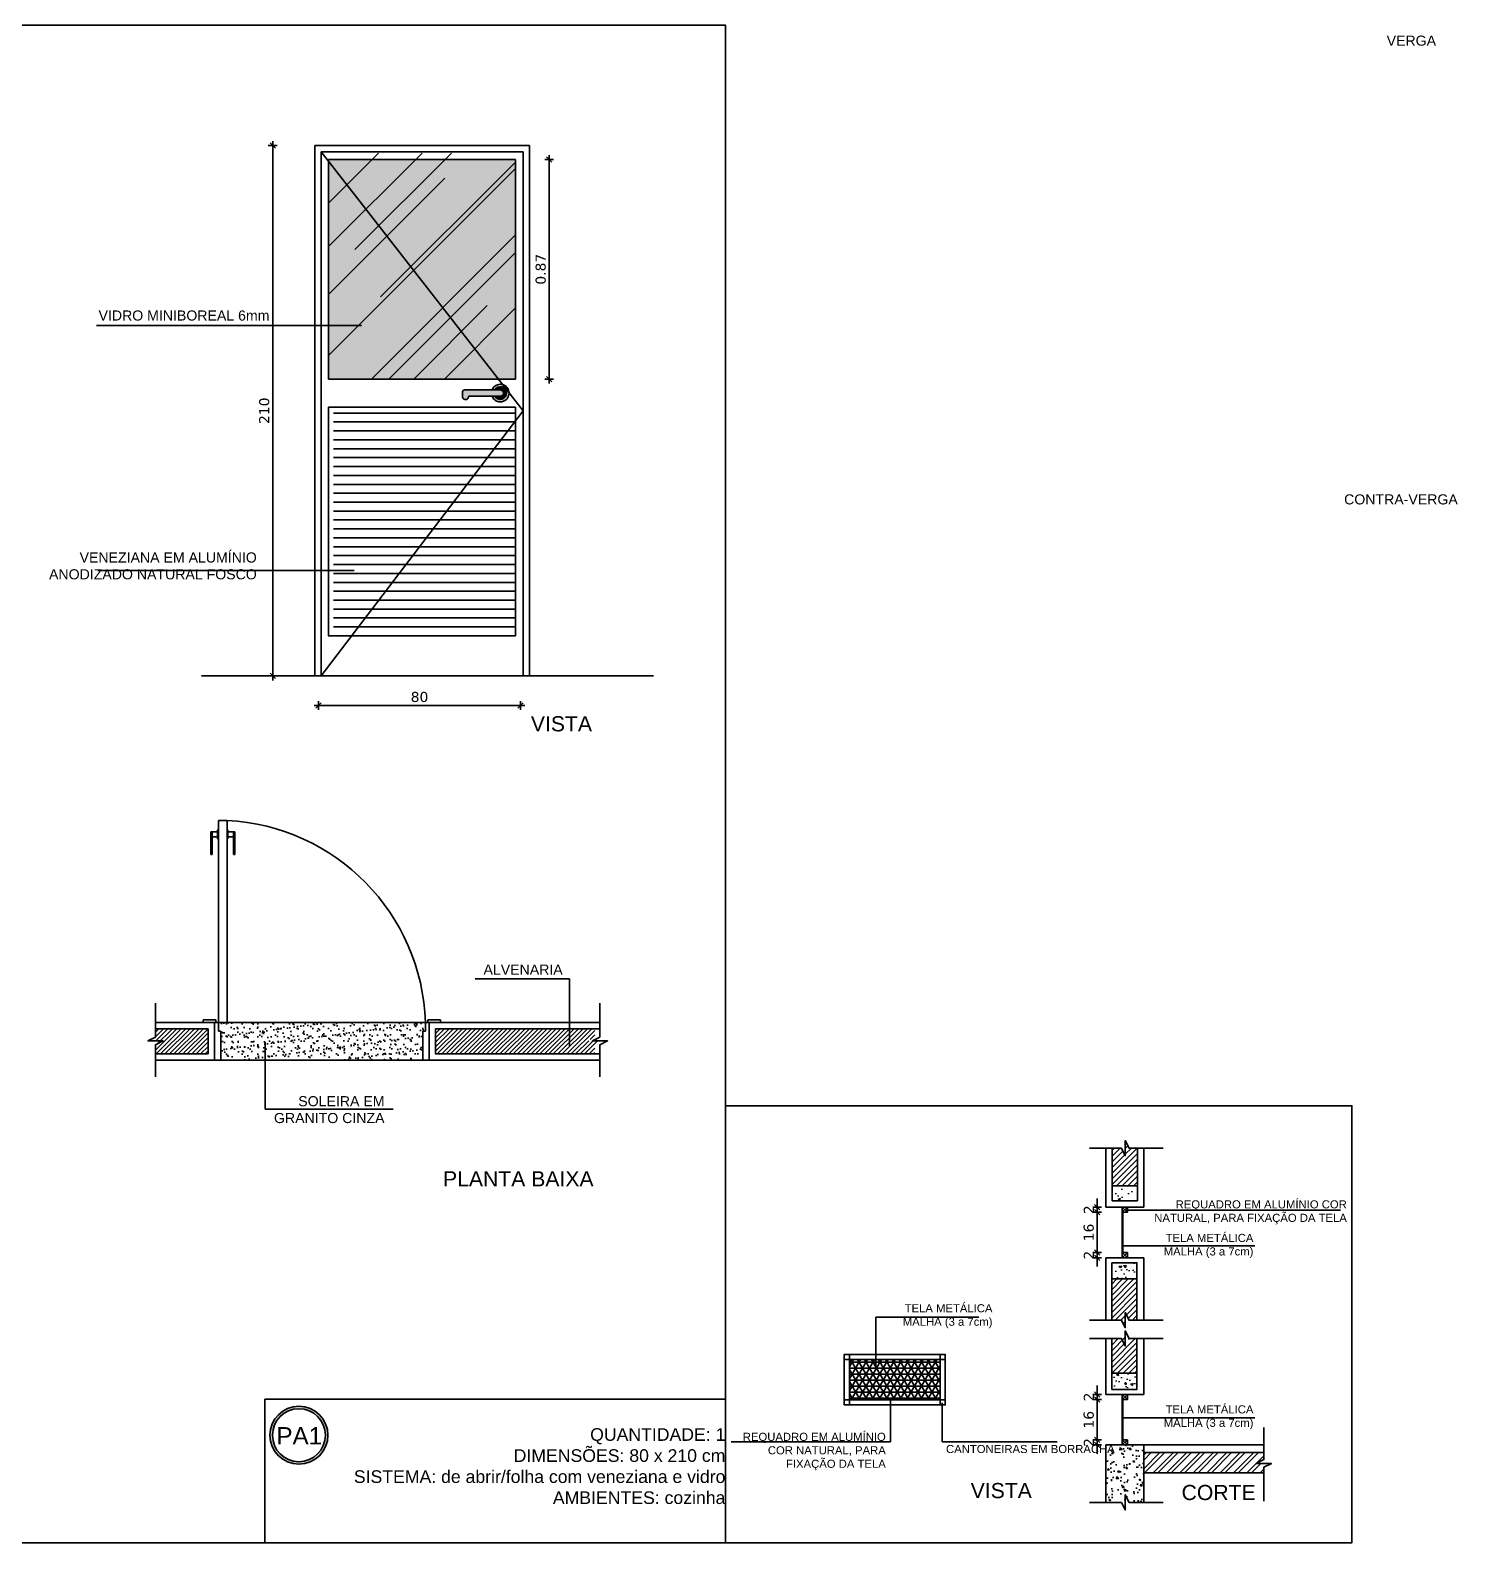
# Model space of a CAD drawing. Header units: inches. Extents: x 48 to 253, y 44 to 126.
# Drawn here: x 68.66 to 74.31, y 70.95 to 76.94 of the extents above; entities that cross this region are included whole.
import ezdxf

# ---------------------------------------------------------------- set-up
doc = ezdxf.new("R2010")
doc.units = ezdxf.units.IN
doc.header["$LTSCALE"] = 100
doc.header["$MEASUREMENT"] = 0
doc.linetypes.add('HIDDEN2', pattern=[0.1875, 0.125, -0.0625])
for name, color, linetype in [('01', 1, 'Continuous'), ('02', 1, 'Continuous'), ('A-01', 3, 'Continuous'), ('A-ALV', 6, 'Continuous'), ('A-ESQUADRIAS', 2, 'Continuous'), ('A-PERFIL', 3, 'Continuous'), ('AR-ALV', 5, 'Continuous'), ('AR-PIS-PAT-HATCH', 2, 'Continuous'), ('AR-TXT', 1, 'Continuous'), ('ARQ-ALV-CORTE', 5, 'Continuous'), ('ARQ-ESQ-VISTA1', 2, 'Continuous'), ('ARQ-ESQ-VISTA2', 1, 'Continuous'), ('ARQ-HTC', 9, 'Continuous'), ('ARQ-REV-CORTE', 3, 'Continuous'), ('ARQ-SMB-1_025', 1, 'Continuous'), ('ARQ-TXT-1_025', 2, 'Continuous'), ('ARQ_ESQUADRIA', 2, 'Continuous'), ('ARQ_VISTA1', 7, 'Continuous'), ('EST-CONC-CORTE', 6, 'Continuous'), ('TEXTO', 3, 'Continuous')]:
    doc.layers.add(name, color=color, linetype=linetype)
doc.layers.add('ARQ-PIS-CORTE', color=4, linetype='Continuous', plot=False)
doc.layers.add('HAT', color=8, linetype='Continuous', lineweight=15)
doc.layers.add('REV-FNDE', color=1, linetype='Continuous', lineweight=30)
doc.styles.add('A16-E50', font='arial.ttf', dxfattribs={"height": 0.08})
doc.styles.add('ESC-50-A20', font='arial.ttf', dxfattribs={"height": 0.1})
doc.styles.add('FNDE Texto Cota 0025', font='verdana.ttf', dxfattribs={"height": 0.04})
doc.dimstyles.new('FNDE 1-0025', dxfattribs={"dimscale": 5, "dimtxt": 0.04, "dimasz": 0.0035, "dimexe": 0.15, "dimexo": 0.15, "dimgap": 0.0025, "dimtad": 1, "dimzin": 1, "dimdsep": 46, "dimtxsty": 'FNDE Texto Cota 0025', "dimblk": 'tic', "dimcen": 0.015, "dimdle": 0.15, "dimse1": 1, "dimse2": 1, "dimclrd": 251, "dimclre": 251, "dimclrt": 256, "dimaunit": 1, "dimadec": 3, "dimazin": 0, "dimtfac": 1, "dimtix": 1, "dimtmove": 2, "dimatfit": 3, "dimfxl": 0.15, "dimtvp": 1, "dimtolj": 1, "dimtzin": 0, "dimarcsym": 0})

# ---------------------------------------------------------------- blocks, each defined once
blk = doc.blocks.new('tic')
at = {"color": 251}
for p, q in [((-1, 0), (1, 0)), ((0, -1), (0, 1))]:
    blk.add_line(p, q, dxfattribs=at)
blk.add_line((-0.6, -0.6), (0.6, 0.6))
blk = doc.blocks.new('*D197')
at = {"layer": 'ARQ-SMB-1_025', "color": 251, "lineweight": -2, "ltscale": 10, "transparency": 16777216}
for p, q in [((72.8844, 72.296), (72.8844, 72.3135)), ((72.8844, 72.2785), (72.8844, 72.2585)), ((72.8844, 72.241), (72.8844, 72.2235))]:
    blk.add_line(p, q, dxfattribs=at)
at = {"layer": 'DEFPOINTS', "color": 0, "ltscale": 10, "transparency": 16777216}
for p in [(72.8844, 72.2585), (72.9641, 72.2585), (72.9753, 72.2785)]:
    blk.add_point(p, dxfattribs=at)
at = {"layer": 'ARQ-SMB-1_025', "color": 251, "lineweight": -2, "ltscale": 10, "transparency": 16777216, "xscale": 0.0175, "yscale": 0.0175, "zscale": 0.0175}
for p, rotation in [((72.8844, 72.2785), 270), ((72.8844, 72.2585), 90)]:
    blk.add_blockref('tic', p, dxfattribs=dict(at, rotation=rotation))
at = {"layer": 'ARQ-SMB-1_025', "ltscale": 10, "transparency": 16777216, "insert": (72.8515, 72.2685), "char_height": 0.04, "attachment_point": 5, "rotation": 90, "style": 'FNDE Texto Cota 0025'}
blk.add_mtext('\\A1;2', dxfattribs=at)
blk = doc.blocks.new('*D198')
at = {"layer": 'ARQ-SMB-1_025', "color": 251, "lineweight": -2, "ltscale": 10, "transparency": 16777216}
for p, q in [((72.8844, 72.116), (72.8844, 72.1335)), ((72.8844, 72.0985), (72.8844, 72.0785)), ((72.8844, 72.061), (72.8844, 72.0435))]:
    blk.add_line(p, q, dxfattribs=at)
at = {"layer": 'DEFPOINTS', "color": 0, "ltscale": 10, "transparency": 16777216}
for p in [(72.8844, 72.0785), (72.9641, 72.0985), (72.9641, 72.0785)]:
    blk.add_point(p, dxfattribs=at)
at = {"layer": 'ARQ-SMB-1_025', "color": 251, "lineweight": -2, "ltscale": 10, "transparency": 16777216, "xscale": 0.0175, "yscale": 0.0175, "zscale": 0.0175}
for p, rotation in [((72.8844, 72.0985), 270), ((72.8844, 72.0785), 90)]:
    blk.add_blockref('tic', p, dxfattribs=dict(at, rotation=rotation))
at = {"layer": 'ARQ-SMB-1_025', "ltscale": 10, "transparency": 16777216, "insert": (72.8514, 72.0885), "char_height": 0.04, "attachment_point": 5, "rotation": 90, "style": 'FNDE Texto Cota 0025'}
blk.add_mtext('\\A1;2', dxfattribs=at)
blk = doc.blocks.new('*D199')
at = {"layer": 'ARQ-SMB-1_025', "color": 251, "lineweight": -2, "ltscale": 10, "transparency": 16777216}
blk.add_line((72.8844, 72.241), (72.8844, 72.116), dxfattribs=at)
at = {"layer": 'DEFPOINTS', "color": 0, "ltscale": 10, "transparency": 16777216}
for p in [(72.9641, 72.2585), (72.8844, 72.0985), (72.9641, 72.0985)]:
    blk.add_point(p, dxfattribs=at)
at = {"layer": 'ARQ-SMB-1_025', "color": 251, "lineweight": -2, "ltscale": 10, "transparency": 16777216, "xscale": 0.0175, "yscale": 0.0175, "zscale": 0.0175}
for p, rotation in [((72.8844, 72.2585), 90), ((72.8844, 72.0985), 270)]:
    blk.add_blockref('tic', p, dxfattribs=dict(at, rotation=rotation))
at = {"layer": 'ARQ-SMB-1_025', "ltscale": 10, "transparency": 16777216, "insert": (72.8511, 72.1785), "char_height": 0.04, "attachment_point": 5, "rotation": 90, "style": 'FNDE Texto Cota 0025'}
blk.add_mtext('\\A1;16', dxfattribs=at)
blk = doc.blocks.new('*D200')
at = {"layer": 'ARQ-SMB-1_025', "color": 251, "lineweight": -2, "ltscale": 10, "transparency": 16777216}
for p, q in [((72.8844, 71.3745), (72.8844, 71.392)), ((72.8844, 71.337), (72.8844, 71.357)), ((72.8844, 71.3195), (72.8844, 71.302))]:
    blk.add_line(p, q, dxfattribs=at)
at = {"layer": 'DEFPOINTS', "color": 0, "ltscale": 10, "transparency": 16777216}
for p in [(72.8844, 71.357), (72.9641, 71.357), (72.9753, 71.337)]:
    blk.add_point(p, dxfattribs=at)
at = {"layer": 'ARQ-SMB-1_025', "color": 251, "lineweight": -2, "ltscale": 10, "transparency": 16777216, "xscale": 0.0175, "yscale": 0.0175, "zscale": 0.0175}
for p, rotation in [((72.8844, 71.357), 270), ((72.8844, 71.337), 90)]:
    blk.add_blockref('tic', p, dxfattribs=dict(at, rotation=rotation))
at = {"layer": 'ARQ-SMB-1_025', "ltscale": 10, "transparency": 16777216, "insert": (72.8515, 71.347), "char_height": 0.04, "attachment_point": 5, "rotation": 90, "style": 'FNDE Texto Cota 0025'}
blk.add_mtext('\\A1;2', dxfattribs=at)
blk = doc.blocks.new('*D201')
at = {"layer": 'ARQ-SMB-1_025', "color": 251, "lineweight": -2, "ltscale": 10, "transparency": 16777216}
for p, q in [((72.8844, 71.5545), (72.8844, 71.572)), ((72.8844, 71.517), (72.8844, 71.537)), ((72.8844, 71.4995), (72.8844, 71.482))]:
    blk.add_line(p, q, dxfattribs=at)
at = {"layer": 'DEFPOINTS', "color": 0, "ltscale": 10, "transparency": 16777216}
for p in [(72.8844, 71.537), (72.9641, 71.537), (72.9641, 71.517)]:
    blk.add_point(p, dxfattribs=at)
at = {"layer": 'ARQ-SMB-1_025', "color": 251, "lineweight": -2, "ltscale": 10, "transparency": 16777216, "xscale": 0.0175, "yscale": 0.0175, "zscale": 0.0175}
for p, rotation in [((72.8844, 71.537), 270), ((72.8844, 71.517), 90)]:
    blk.add_blockref('tic', p, dxfattribs=dict(at, rotation=rotation))
at = {"layer": 'ARQ-SMB-1_025', "ltscale": 10, "transparency": 16777216, "insert": (72.8514, 71.527), "char_height": 0.04, "attachment_point": 5, "rotation": 90, "style": 'FNDE Texto Cota 0025'}
blk.add_mtext('\\A1;2', dxfattribs=at)
blk = doc.blocks.new('*D202')
at = {"layer": 'ARQ-SMB-1_025', "color": 251, "lineweight": -2, "ltscale": 10, "transparency": 16777216}
blk.add_line((72.8844, 71.3745), (72.8844, 71.4995), dxfattribs=at)
at = {"layer": 'DEFPOINTS', "color": 0, "ltscale": 10, "transparency": 16777216}
for p in [(72.8844, 71.517), (72.9641, 71.517), (72.9641, 71.357)]:
    blk.add_point(p, dxfattribs=at)
at = {"layer": 'ARQ-SMB-1_025', "color": 251, "lineweight": -2, "ltscale": 10, "transparency": 16777216, "xscale": 0.0175, "yscale": 0.0175, "zscale": 0.0175}
for p, rotation in [((72.8844, 71.517), 90), ((72.8844, 71.357), 270)]:
    blk.add_blockref('tic', p, dxfattribs=dict(at, rotation=rotation))
at = {"layer": 'ARQ-SMB-1_025', "ltscale": 10, "transparency": 16777216, "insert": (72.8511, 71.437), "char_height": 0.04, "attachment_point": 5, "rotation": 90, "style": 'FNDE Texto Cota 0025'}
blk.add_mtext('\\A1;16', dxfattribs=at)
blk = doc.blocks.new('*D203')
at = {"layer": 'ARQ-SMB-1_025', "color": 251, "lineweight": -2, "ltscale": 10, "transparency": 16777216}
blk.add_line((69.6197, 76.4643), (69.6197, 74.3993), dxfattribs=at)
at = {"layer": 'DEFPOINTS', "color": 0, "ltscale": 10, "transparency": 16777216}
for p in [(69.8009, 76.4818), (69.6197, 74.3818), (69.7984, 74.3818)]:
    blk.add_point(p, dxfattribs=at)
at = {"layer": 'ARQ-SMB-1_025', "color": 251, "lineweight": -2, "ltscale": 10, "transparency": 16777216, "xscale": 0.0175, "yscale": 0.0175, "zscale": 0.0175}
for p, rotation in [((69.6197, 76.4818), 90), ((69.6197, 74.3818), 270)]:
    blk.add_blockref('tic', p, dxfattribs=dict(at, rotation=rotation))
at = {"layer": 'ARQ-SMB-1_025', "ltscale": 10, "transparency": 16777216, "insert": (69.5863, 75.4318), "char_height": 0.04, "attachment_point": 5, "rotation": 90, "style": 'FNDE Texto Cota 0025'}
blk.add_mtext('\\A1;210', dxfattribs=at)
blk = doc.blocks.new('*D204')
at = {"layer": 'ARQ-SMB-1_025', "color": 251, "lineweight": -2, "ltscale": 10, "transparency": 16777216}
blk.add_line((70.5834, 74.2649), (69.8184, 74.2649), dxfattribs=at)
at = {"layer": 'DEFPOINTS', "color": 0, "ltscale": 10, "transparency": 16777216}
for p in [(69.8009, 74.3718), (70.6009, 74.3718), (69.8009, 74.2649)]:
    blk.add_point(p, dxfattribs=at)
at = {"layer": 'ARQ-SMB-1_025', "color": 251, "lineweight": -2, "ltscale": 10, "transparency": 16777216, "xscale": 0.0175, "yscale": 0.0175, "zscale": 0.0175, "rotation": 180}
blk.add_blockref('tic', (69.8009, 74.2649), dxfattribs=at)
at = {"layer": 'ARQ-SMB-1_025', "color": 251, "lineweight": -2, "ltscale": 10, "transparency": 16777216, "xscale": 0.0175, "yscale": 0.0175, "zscale": 0.0175}
blk.add_blockref('tic', (70.6009, 74.2649), dxfattribs=at)
at = {"layer": 'ARQ-SMB-1_025', "ltscale": 10, "transparency": 16777216, "insert": (70.2009, 74.2983), "char_height": 0.04, "attachment_point": 5, "style": 'FNDE Texto Cota 0025'}
blk.add_mtext('\\A1;80', dxfattribs=at)
blk = doc.blocks.new('*D205')
at = {"layer": 'DEFPOINTS', "color": 0, "ltscale": 10, "transparency": 16777216}
for p in [(70.6009, 76.4268), (69.8287, 75.5574), (70.7144, 75.5574)]:
    blk.add_point(p, dxfattribs=at)
at = {"layer": 'REV-FNDE', "color": 251, "lineweight": -2, "ltscale": 10, "transparency": 16777216}
blk.add_line((70.7144, 76.4093), (70.7144, 75.5749), dxfattribs=at)
at = {"layer": 'REV-FNDE', "color": 251, "lineweight": -2, "ltscale": 10, "transparency": 16777216, "xscale": 0.0175, "yscale": 0.0175, "zscale": 0.0175}
for p, rotation in [((70.7144, 76.4268), 90), ((70.7144, 75.5574), 270)]:
    blk.add_blockref('tic', p, dxfattribs=dict(at, rotation=rotation))
at = {"layer": 'REV-FNDE', "ltscale": 10, "transparency": 16777216, "insert": (70.681, 75.9921), "char_height": 0.04, "attachment_point": 5, "rotation": 90, "style": 'FNDE Texto Cota 0025'}
blk.add_mtext('\\A1;0.87', dxfattribs=at)

msp = doc.modelspace()

# ---------------------------------------------------------------- hatches: boundary and pattern name
at = {"layer": '01'}
h = msp.add_hatch(color=250, dxfattribs=at)
h.set_gradient(color1=(51, 51, 51), rotation=90, one_color=1, tint=1, name='CYLINDER')
h.paths.add_polyline_path([(70.3709, 75.5043, -0.414214), (70.3809, 75.5143), (70.5209, 75.5143, -1), (70.5209, 75.4893), (70.3959, 75.4893, -1), (70.3709, 75.4893)])
h = msp.add_hatch(color=250, dxfattribs=at)
h.set_gradient(color1=(51, 51, 51), rotation=90, one_color=1, tint=1, name='SPHERICAL')
h.paths.add_polyline_path([(70.4993, 75.5143), (70.4883, 75.5143, -5.415339), (70.4883, 75.4893), (70.4993, 75.4893, 3.732051)])
h = msp.add_hatch(color=250, dxfattribs=at)
h.set_gradient(color1=(51, 51, 51), rotation=90, one_color=1, tint=1, name='SPHERICAL')
h.paths.add_polyline_path([(70.5209, 75.5143), (70.4993, 75.5143, -3.732051), (70.4993, 75.4893), (70.5209, 75.4893, 1)], flags=17)
at = {"layer": 'AR-PIS-PAT-HATCH', "ltscale": 10}
h = msp.add_hatch(dxfattribs=at)
h.set_pattern_fill('AR-SAND', color=251, scale=0.02, style=0)
h.set_pattern_definition([(37.5, (-4386.371652, 123.99388), (-0.00125986716, 0.03853647538), [0, -0.0304, 0, -0.034, 0, -0.0325]), (7.5, (-4386.37165, 123.99388), (0.0353955341, 0.0564429213), [0, -0.0164, 0, -0.0274, 0, -0.0105]), (327.5, (-4386.396252, 123.99388), (0.06228283724, 0.00011318107), [0, -0.01, 0, -0.036, 0, -0.047]), (317.5, (-4386.39625, 123.99388), (0.0601225321, 0.0175535113), [0, -0.005, 0, -0.0236, 0, -0.027])])
h.paths.add_polyline_path([(69.4394, 73.01), (69.4044, 73.01), (69.4044, 72.975), (69.4144, 72.975), (69.4144, 72.86), (70.2144, 72.86), (70.2144, 72.975), (70.2244, 72.975), (70.2244, 73.01)])
at = {"layer": 'AR-TXT'}
h = msp.add_hatch(color=252, dxfattribs=at)
edge = h.paths.add_edge_path()
edge.add_arc((69.7235, 71.3757), 0.1148, 0, 360)
edge = h.paths.add_edge_path(flags=17)
edge.add_arc((69.7235, 71.3757), 0.1048, 0, 360)
at = {"layer": 'ARQ-ESQ-VISTA2', "linetype": 'Continuous'}
h = msp.add_hatch(dxfattribs=at)
h.set_pattern_fill('AR-RROOF', color=251, scale=0.012, angle=45, style=0)
h.set_pattern_definition([(45, (-79.9686, -63.8137), (0.25863138, 0.68968367), [4.572, -0.6096, 1.524, -0.3048]), (45, (-79.7897, -63.4193), (-0.5021759, 0.0711236), [0.9144, -0.100584, 1.8288, -0.2286]), (45, (-80.04402, -63.52275), (0.97633345, 1.26513848), [2.4384, -0.42672, 1.2192, -0.3048])])
h.paths.add_polyline_path([(70.581, 76.4518), (69.841, 76.4518), (69.841, 75.5574), (70.581, 75.5574)])
h = msp.add_hatch(dxfattribs=at)
h.set_pattern_fill('DOTS', color=250, scale=0.006, angle=45, style=0)
h.set_pattern_definition([(45, (-79.968588, -63.813706), (-0.00336759605, 0.01010278814), [0, -0.009525])])
h.paths.add_polyline_path([(70.581, 76.4268), (69.841, 76.4268), (69.841, 75.5574), (70.581, 75.5574)])
at = {"layer": 'ARQ-ESQ-VISTA2'}
h = msp.add_hatch(dxfattribs=at)
h.set_pattern_fill('LINE', color=251, scale=0.02, angle=360, style=0)
h.set_pattern_definition([(7e-15, (69.848723, 74.540693), (0, 0.0352778), [])])
h.paths.add_polyline_path([(70.581, 75.4462), (69.861, 75.4462), (69.861, 74.5407), (70.581, 74.5407)])
h = msp.add_hatch(dxfattribs=at)
h.set_pattern_fill('NET3', color=253, scale=0.0075, style=0)
h.set_pattern_definition([(0, (220.476513, -2.58222), (0, 0.0238125), []), (60, (220.476513, -2.58222), (-0.02062223, 0.01190625), []), (120, (220.476513, -2.58222), (-0.02062223, -0.01190625), [])])
h.paths.add_polyline_path([(71.9031, 71.6753), (72.2631, 71.6753), (72.2631, 71.5153), (71.9031, 71.5153)])
at = {"layer": 'ARQ-HTC'}
h = msp.add_hatch(dxfattribs=at)
h.set_pattern_fill('ANSI31', color=251, scale=0.1, style=0)
h.set_pattern_definition([(45, (152.579638, 63.251875), (-0.0088388348, 0.0088388348), [])])
h.paths.add_polyline_path([(70.8948, 72.885), (70.8948, 72.9217), (70.9248, 72.9367), (70.8648, 72.9367), (70.8948, 72.9517), (70.8948, 72.985), (70.2644, 72.985), (70.2644, 72.885)])
h.paths.add_polyline_path([(69.2788, 72.985), (69.1554, 72.985), (69.1554, 72.885), (69.3644, 72.885), (69.3644, 72.985)])
h = msp.add_hatch(dxfattribs=at)
h.set_pattern_fill('AR-CONC', color=251, scale=0.01, style=0)
h.set_pattern_definition([(130, (73.38405, 70.24155), (-0.071726, -0.0062752), [0.0075, -0.0825]), (185, (73.38405, 70.24155), (0.013875, 0.075219), [0.006, -0.066]), (79.5486, (73.37807, 70.24103), (-0.057851, 0.068944), [0.006374, -0.0701142]), (133.816, (73.38405, 70.26155), (-0.106724, -0.016552), [0.01125, -0.12375]), (83.364, (73.37516, 70.26017), (-0.093466, 0.097412), [0.009561, -0.105171]), (188.816, (73.38405, 70.26155), (-0.093466, 0.097412), [0.009, -0.099]), (159, (73.37405, 70.25655), (-0.0596907, -0.040262), [0.0075, -0.0825]), (214, (73.37405, 70.25655), (-0.0243315, 0.072515), [0.006, -0.066]), (108.5486, (73.369075, 70.253196), (-0.0840223, 0.032253), [0.006374, -0.070114]), (142.5, (73.38405, 70.241551), (-0.001216, 0.0332894), [0, -0.0652, 0, -0.067, 0, -0.06625]), (172.5, (73.38405, 70.24155), (-0.026307, 0.0394412), [0, -0.0382, 0, -0.0637, 0, -0.02525]), (212.5, (73.40635, 70.241551), (-0.05338224, -0.0022555), [0, -0.025, 0, -0.078, 0, -0.1035]), (222.5, (73.41635, 70.24155), (-0.0583186, 0.0100105), [0, -0.0325, 0, -0.0518, 0, -0.0735])])
h.paths.add_polyline_path([(73.069, 71.1097), (72.9172, 71.1097), (72.919, 71.337), (73.069, 71.337)])
h = msp.add_hatch(dxfattribs=at)
h.set_pattern_fill('STEEL', color=251, scale=0.3, style=0)
h.set_pattern_definition([(45, (31347.331642, -4792.796124), (-0.026516504294, 0.026516504294), []), (45, (31347.331642, -4792.777374), (-0.026516504294, 0.026516504294), [])])
h.paths.add_polyline_path([(73.5446, 71.2791), (73.5446, 71.307), (73.069, 71.307), (73.069, 71.227), (73.5446, 71.227), (73.5446, 71.2491), (73.5746, 71.2641), (73.5146, 71.2641)])
at = {"layer": 'HAT'}
h = msp.add_hatch(dxfattribs=at)
h.set_pattern_fill('ANSI31,_O', color=256, scale=0.005)
h.set_pattern_definition([(45, (72.943975, 72.503481), (-0.0112253, 0.0112253), [])])
h.paths.add_polyline_path([(73.044, 72.5119), (73.0106, 72.5119), (72.9956, 72.5419), (72.9956, 72.4819), (72.9806, 72.5119), (72.944, 72.5119), (72.944, 72.3635), (73.044, 72.3635)])
at = {"layer": 'HAT', "ltscale": 2}
h = msp.add_hatch(dxfattribs=at)
h.set_pattern_fill('AR-CONC', color=2, scale=0.0005, style=0)
h.set_pattern_definition([(50, (92.66005, -16.10239), (0.091092334, -0.00796954), [0.009525, -0.104775]), (355, (92.66005, -16.10239), (-0.01762141, 0.09552832), [0.00762, -0.08382]), (100.451, (92.667645, -16.10305), (0.07347125, 0.08755834), [0.008095, -0.089045]), (46.1842, (92.66005, -16.07699), (0.13553952, -0.02102116), [0.0142875, -0.1571625]), (96.6356, (92.67135, -16.07874), (0.11870212, 0.12371278), [0.0121425, -0.1335675]), (351.184, (92.66005, -16.07699), (0.1187023, 0.12371256), [0.01143, -0.12573]), (21, (92.67275, -16.08334), (0.07580744, -0.05113276), [0.009525, -0.104775]), (326, (92.67275, -16.08334), (0.03090101, 0.09209398), [0.00762, -0.08382]), (71.4514, (92.67907, -16.0876), (0.106708245, 0.04096143), [0.008095, -0.089045]), (37.5, (92.660054, -16.102387), (0.001544302, 0.04227752), [0, -0.082804, 0, -0.08509, 0, -0.0841375]), (7.5, (92.660054, -16.102387), (0.033409831, 0.050090287), [0, -0.048514, 0, -0.080899, 0, -0.0320675]), (327.5, (92.631733, -16.102387), (0.067795298, -0.002864372), [0, -0.03175, 0, -0.09906, 0, -0.131445]), (317.5, (92.61903, -16.10239), (0.07406459, 0.012713246), [0, -0.041275, 0, -0.065786, 0, -0.093345])])
h.paths.add_polyline_path([(73.044, 72.3635), (72.944, 72.3635), (72.944, 72.4635), (72.944, 72.3035), (73.044, 72.3035)])
h = msp.add_hatch(dxfattribs=at)
h.set_pattern_fill('CONCRETE_C', color=2, scale=0.01, style=0)
h.set_pattern_definition([(310, (-336.05159, 831.373223), (0.0717260183, 0.0062752135), [0.0075, -0.0825]), (5, (-336.05159, 831.37322), (-0.0138751334, -0.0752192134), [0.006, -0.066]), (259.5486, (-336.045615, 831.373746), (0.057850938, -0.068943954), [0.006374019, -0.070114211]), (313.8158, (-336.05159, 831.35322), (0.106724105, 0.016551901), [0.01125, -0.12375]), (263.3644, (-336.0427, 831.3546), (0.09346627, -0.097411787), [0.009561029, -0.1051713]), (8.8158, (-336.05159, 831.35322), (0.093466195, -0.09741186), [0.009, -0.099]), (339, (-336.04159, 831.358223), (0.0596907052, 0.040261889), [0.0075, -0.0825]), (34, (-336.04159, 831.35822), (0.024331533, -0.0725150045), [0.006, -0.066]), (288.5486, (-336.03662, 831.36158), (0.084022263, -0.0322530497), [0.006374019, -0.070114211]), (322.5, (-336.051592, 831.373223), (0.0012159855, -0.0332893854), [0, -0.0652, 0, -0.067, 0, -0.06625]), (352.5, (-336.051592, 831.373223), (0.0263069537, -0.0394411712), [0, -0.0382, 0, -0.0637, 0, -0.02525]), (32.5, (-336.073892, 831.373223), (0.0533822436, 0.0022554872), [0, -0.025, 0, -0.078, 0, -0.1035]), (42.5, (-336.08389, 831.373223), (0.058318617, -0.0100104982), [0, -0.0325, 0, -0.0518, 0, -0.0735])])
h.paths.add_polyline_path([(72.9418, 72.0585), (73.0418, 72.0585), (73.0418, 71.9945), (72.9418, 71.9945)])
at = {"layer": 'HAT'}
h = msp.add_hatch(dxfattribs=at)
h.set_pattern_fill('ANSI31,_O', color=256, scale=0.005)
h.set_pattern_definition([(45, (72.941831, 69.818452), (-0.01122532, 0.01122532), [])])
h.paths.add_polyline_path([(72.9418, 71.831), (72.9807, 71.831), (72.9957, 71.801), (72.9957, 71.861), (73.0107, 71.831), (73.0418, 71.831), (73.0418, 71.9945), (72.9418, 71.9945)])
h = msp.add_hatch(dxfattribs=at)
h.set_pattern_fill('ANSI31,_O', color=256, scale=0.005)
h.set_pattern_definition([(45, (72.941831, 69.869184), (-0.01122532, 0.01122532), [])])
h.paths.add_polyline_path([(72.9418, 71.7586), (72.9807, 71.7586), (72.9957, 71.7886), (72.9957, 71.7286), (73.0107, 71.7586), (73.0418, 71.7586), (73.0418, 71.621), (72.9418, 71.621)])
at = {"layer": 'HAT', "ltscale": 2}
h = msp.add_hatch(dxfattribs=at)
h.set_pattern_fill('CONCRETE_C', color=2, scale=0.01, style=0)
h.set_pattern_definition([(310, (-336.05159, 831.57306), (0.0717260183, 0.0062752135), [0.0075, -0.0825]), (5, (-336.05159, 831.57306), (-0.0138751334, -0.0752192134), [0.006, -0.066]), (259.5486, (-336.045615, 831.57358), (0.057850938, -0.068943954), [0.006374019, -0.070114211]), (313.8158, (-336.05159, 831.55306), (0.106724105, 0.016551901), [0.01125, -0.12375]), (263.3644, (-336.0427, 831.55444), (0.09346627, -0.097411787), [0.009561029, -0.1051713]), (8.8158, (-336.05159, 831.55306), (0.093466195, -0.09741186), [0.009, -0.099]), (339, (-336.04159, 831.55806), (0.0596907052, 0.040261889), [0.0075, -0.0825]), (34, (-336.04159, 831.55806), (0.024331533, -0.0725150045), [0.006, -0.066]), (288.5486, (-336.03662, 831.56141), (0.084022263, -0.0322530497), [0.006374019, -0.070114211]), (322.5, (-336.051592, 831.573058), (0.0012159855, -0.0332893854), [0, -0.0652, 0, -0.067, 0, -0.06625]), (352.5, (-336.051592, 831.573058), (0.0263069537, -0.0394411712), [0, -0.0382, 0, -0.0637, 0, -0.02525]), (32.5, (-336.073892, 831.573058), (0.0533822436, 0.0022554872), [0, -0.025, 0, -0.078, 0, -0.1035]), (42.5, (-336.08389, 831.573058), (0.058318617, -0.0100104982), [0, -0.0325, 0, -0.0518, 0, -0.0735])])
h.paths.add_polyline_path([(72.9418, 71.557), (73.0418, 71.557), (73.0418, 71.621), (72.9418, 71.621)])

# ---------------------------------------------------------------- linework, layer by layer
at = {"color": 3}
for p, q in [((69.4394, 73.81), (69.4044, 73.81)), ((69.4044, 73.81), (69.4044, 73.01)), ((69.4394, 73.81), (69.4394, 73.01)), ((69.4044, 73.01), (69.4394, 73.01))]:
    msp.add_line(p, q, dxfattribs=at)
at = {"color": 1}
for p, q in [((69.3744, 73.765), (69.4014, 73.765)), ((69.3744, 73.765), (69.3744, 73.675)), ((69.3794, 73.765), (69.3794, 73.675)), ((69.3794, 73.745), (69.4014, 73.745)), ((69.4014, 73.7725), (69.4014, 73.7375)), ((69.4014, 73.7725), (69.4044, 73.7725)), ((69.4014, 73.7375), (69.4044, 73.7375)), ((69.4424, 73.7725), (69.4394, 73.7725)), ((69.4424, 73.7375), (69.4394, 73.7375)), ((69.4424, 73.7725), (69.4424, 73.7375)), ((69.4694, 73.765), (69.4424, 73.765)), ((69.4644, 73.745), (69.4424, 73.745)), ((69.4644, 73.765), (69.4644, 73.675)), ((69.4694, 73.765), (69.4694, 73.675)), ((69.3744, 73.675), (69.3794, 73.675)), ((69.4694, 73.675), (69.4644, 73.675)), ((69.4394, 73.01), (70.2244, 73.01)), ((69.4144, 72.86), (70.2144, 72.86)), ((72.984, 72.2785), (73.004, 72.2585)), ((72.984, 72.2585), (73.004, 72.2785)), ((72.984, 72.2585), (72.984, 72.0985)), ((72.986, 72.2585), (72.986, 72.0985)), ((72.984, 72.0985), (73.004, 72.0785)), ((72.984, 72.0785), (73.004, 72.0985)), ((72.984, 71.517), (73.004, 71.537)), ((72.984, 71.537), (73.004, 71.517)), ((72.984, 71.357), (72.984, 71.517)), ((72.986, 71.357), (72.986, 71.517)), ((72.984, 71.337), (73.004, 71.357)), ((72.984, 71.357), (73.004, 71.337))]:
    msp.add_line(p, q, dxfattribs=at)
at = {"color": 5}
msp.add_line((70.2394, 73.01), (70.2394, 72.86), dxfattribs=at)
at = {"color": 1}
msp.add_arc((69.3963, 72.9826), 0.8286, 1.89938, 87.01574, dxfattribs=at)
at = {"layer": '01', "color": 0}
for p, q in [((70.5209, 75.5143), (70.3809, 75.5143)), ((70.3709, 75.4893), (70.3709, 75.5043)), ((70.5209, 75.4893), (70.3959, 75.4893))]:
    msp.add_line(p, q, dxfattribs=at)
at = {"layer": '01', "linetype": 'Continuous'}
msp.add_lwpolyline([(71.4122, 72.6802), (73.8932, 72.6802), (73.8932, 70.9499), (71.4122, 70.9499)], close=True, dxfattribs=at)
at = {"layer": '01', "color": 0, "extrusion": (0, 0, -1)}
for centre, major_axis, ratio, start_param, end_param in [((70.3809, 75.5043), (0.00707, 0.00707), 1, 3.926991, 5.497787), ((70.5209, 75.5018), (-0.0247, 0.0247), 1, 5.862994, 11.415765), ((70.5209, 75.5018), (-0.0177, 0.0177), 1, 6.021386, 11.257374), ((70.5209, 75.5018), (-0.00884, 0.00884), 1, 0.785398, 3.926991), ((70.3834, 75.4893), (0.0015, 0.0132), 0.938125, 1.465788, 4.607381)]:
    msp.add_ellipse(centre, major_axis=major_axis, ratio=ratio, start_param=start_param, end_param=end_param, dxfattribs=at)
at = {"layer": '02'}
for p, q in [((70.6359, 76.4818), (69.7859, 76.4818)), ((69.7859, 74.3818), (69.7859, 76.4818)), ((70.6359, 74.3818), (70.6359, 76.4818)), ((69.8109, 76.4568), (69.8109, 74.3818)), ((70.6109, 76.4568), (69.8109, 76.4568)), ((69.841, 76.4268), (69.841, 75.5574)), ((70.581, 76.4268), (69.841, 76.4268)), ((70.581, 75.5574), (70.581, 76.4268)), ((70.6109, 74.3818), (70.6109, 76.4568)), ((70.581, 75.5574), (69.841, 75.5574)), ((70.581, 75.4462), (69.841, 75.4462)), ((69.841, 75.4462), (69.841, 74.5407)), ((70.581, 74.5407), (70.581, 75.4462)), ((69.8387, 74.5407), (70.581, 74.5407)), ((69.7859, 74.3818), (70.6359, 74.3818)), ((69.8109, 74.3818), (69.7859, 74.3818))]:
    msp.add_line(p, q, dxfattribs=at)
at = {"layer": 'A-01', "color": 5}
for p, q in [((69.3644, 72.985), (69.1554, 72.985)), ((69.3644, 72.885), (69.3644, 72.985)), ((69.1554, 72.885), (69.3644, 72.885))]:
    msp.add_line(p, q, dxfattribs=at)
msp.add_lwpolyline([(70.9144, 72.985), (70.2644, 72.985), (70.2644, 72.885), (70.9144, 72.885)], dxfattribs=at)
at = {"layer": 'A-ALV'}
for points in [[(69.1554, 72.7948), (69.1554, 72.9217), (69.1854, 72.9367), (69.1254, 72.9367), (69.1554, 72.9517), (69.1554, 73.0864)], [(70.9154, 72.7948), (70.9154, 72.9217), (70.9454, 72.9367), (70.8854, 72.9367), (70.9154, 72.9517), (70.9154, 73.0864)]]:
    msp.add_lwpolyline(points, dxfattribs=at)
at = {"layer": 'A-ESQUADRIAS', "color": 2}
for p, q in [((69.1554, 73.01), (69.3894, 73.01)), ((69.3444, 73.01), (69.3444, 73.02)), ((69.3444, 73.02), (69.3944, 73.02)), ((69.3894, 73.01), (69.3944, 73.01)), ((69.3894, 73.01), (69.3894, 72.86)), ((69.3944, 73.02), (69.3944, 73.01)), ((69.3944, 73.01), (69.4044, 73.01)), ((69.4044, 73.01), (69.4044, 72.975)), ((70.2344, 73.01), (70.2244, 73.01)), ((70.2244, 73.01), (70.2244, 72.975)), ((70.2844, 73.02), (70.2344, 73.02)), ((70.2344, 73.02), (70.2344, 73.01)), ((70.2394, 73.01), (70.2344, 73.01)), ((70.2844, 73.01), (70.2844, 73.02)), ((69.4044, 72.975), (69.4144, 72.975)), ((69.4144, 72.975), (69.4144, 72.86)), ((70.2244, 72.975), (70.2144, 72.975)), ((70.2144, 72.975), (70.2144, 72.86)), ((69.1544, 72.86), (69.3894, 72.86)), ((69.3894, 72.86), (69.4044, 72.86)), ((69.4144, 72.86), (69.4044, 72.86)), ((70.2144, 72.86), (70.2244, 72.86)), ((70.2394, 72.86), (70.2244, 72.86))]:
    msp.add_line(p, q, dxfattribs=at)
msp.add_lwpolyline([(70.9144, 73.01), (70.2394, 73.01), (70.2394, 72.86), (70.9144, 72.86)], dxfattribs=at)
at = {"layer": 'A-PERFIL', "color": 5}
for p, q in [((72.944, 72.3635), (72.944, 72.5119)), ((73.044, 72.3635), (73.044, 72.5119)), ((72.944, 72.3635), (73.044, 72.3635)), ((72.944, 72.3635), (72.944, 72.3035)), ((73.044, 72.3635), (73.044, 72.3035)), ((72.944, 72.3035), (73.044, 72.3035)), ((72.9418, 72.0585), (72.9418, 71.831)), ((73.0418, 72.0585), (73.0418, 71.831)), ((72.9418, 71.557), (72.9418, 71.7586)), ((73.0418, 71.557), (73.0418, 71.7586))]:
    msp.add_line(p, q, dxfattribs=at)
for points in [[(72.9418, 72.0585), (73.0418, 72.0585), (73.0418, 71.9945), (72.9418, 71.9945)], [(72.9418, 71.557), (73.0418, 71.557), (73.0418, 71.621), (72.9418, 71.621)]]:
    msp.add_lwpolyline(points, close=True, dxfattribs=at)
at = {"layer": 'AR-ALV'}
for p, q in [((69.3378, 74.3818), (71.1269, 74.3818)), ((70.2394, 72.86), (70.2394, 72.86))]:
    msp.add_line(p, q, dxfattribs=at)
at = {"layer": 'AR-TXT', "color": 252}
for radius in [0.1148, 0.1048]:
    msp.add_circle((69.7235, 71.3757), radius, dxfattribs=at)
at = {"layer": 'ARQ-ALV-CORTE'}
msp.add_line((73.069, 71.337), (72.919, 71.337), dxfattribs=at)
msp.add_lwpolyline([(73.5446, 71.307), (73.069, 71.307), (73.069, 71.227), (73.5446, 71.227)], dxfattribs=at)
at = {"layer": 'ARQ-ESQ-VISTA1'}
for points in [[(72.984, 72.2585), (73.004, 72.2585), (73.004, 72.2785), (72.984, 72.2785)], [(72.984, 72.0785), (73.004, 72.0785), (73.004, 72.0985), (72.984, 72.0985)], [(71.9031, 71.6753), (71.8831, 71.6753), (71.8831, 71.6953), (71.9031, 71.6953)], [(72.2631, 71.6753), (72.2831, 71.6753), (72.2831, 71.6953), (72.2631, 71.6953)], [(71.9031, 71.5153), (71.8831, 71.5153), (71.8831, 71.4953), (71.9031, 71.4953)], [(72.2631, 71.5153), (72.2831, 71.5153), (72.2831, 71.4953), (72.2631, 71.4953)], [(72.984, 71.537), (73.004, 71.537), (73.004, 71.517), (72.984, 71.517)], [(72.984, 71.357), (73.004, 71.357), (73.004, 71.337), (72.984, 71.337)]]:
    msp.add_lwpolyline(points, close=True, dxfattribs=at)
at = {"layer": 'ARQ-ESQ-VISTA2'}
for points in [[(71.8831, 71.6953), (72.2831, 71.6953), (72.2831, 71.4953), (71.8831, 71.4953)], [(71.9031, 71.6753), (72.2631, 71.6753), (72.2631, 71.5153), (71.9031, 71.5153)]]:
    msp.add_lwpolyline(points, close=True, dxfattribs=at)
at = {"layer": 'ARQ-PIS-CORTE', "color": 2}
msp.add_line((73.5446, 71.337), (73.069, 71.337), dxfattribs=at)
at = {"layer": 'ARQ-REV-CORTE'}
for p, q in [((72.919, 72.2785), (72.919, 72.5119)), ((73.069, 72.2785), (73.069, 72.5119)), ((73.069, 72.2785), (72.919, 72.2785)), ((73.069, 72.0785), (72.919, 72.0785)), ((72.919, 72.0785), (72.919, 71.831)), ((73.069, 72.0785), (72.919, 72.0785)), ((73.069, 72.0785), (73.069, 71.831)), ((72.919, 71.537), (72.919, 71.7586)), ((73.069, 71.537), (73.069, 71.7586)), ((73.069, 71.537), (72.919, 71.537)), ((73.069, 71.537), (72.919, 71.537)), ((72.919, 71.337), (72.919, 71.1097)), ((73.069, 71.337), (72.919, 71.337)), ((73.069, 71.337), (73.069, 71.1097))]:
    msp.add_line(p, q, dxfattribs=at)
at = {"layer": 'ARQ-SMB-1_025', "ltscale": 10}
msp.add_lwpolyline([(68.585, 76.9589), (71.4122, 76.9589), (71.4122, 70.9499), (68.585, 70.9499)], close=True, dxfattribs=at)
at = {"layer": 'ARQ_ESQUADRIA', "color": 8, "linetype": 'HIDDEN2', "ltscale": 0.5}
msp.add_lwpolyline([(69.8109, 76.4568), (70.6109, 75.4318), (69.8109, 74.3818)], dxfattribs=at)
at = {"layer": 'ARQ_VISTA1'}
for points in [[(72.8538, 72.5119), (72.9806, 72.5119), (72.9956, 72.4819), (72.9956, 72.5419), (73.0106, 72.5119), (73.1454, 72.5119)], [(72.8538, 71.831), (72.9807, 71.831), (72.9957, 71.801), (72.9957, 71.861), (73.0107, 71.831), (73.1454, 71.831)], [(72.8538, 71.7586), (72.9807, 71.7586), (72.9957, 71.7286), (72.9957, 71.7886), (73.0107, 71.7586), (73.1454, 71.7586)], [(73.5446, 71.406), (73.5446, 71.2791), (73.5146, 71.2641), (73.5746, 71.2641), (73.5446, 71.2491), (73.5446, 71.1144)], [(72.8538, 71.1097), (72.9806, 71.1097), (72.9956, 71.0797), (72.9956, 71.1397), (73.0106, 71.1097), (73.1454, 71.1097)]]:
    msp.add_lwpolyline(points, dxfattribs=at)
at = {"layer": 'EST-CONC-CORTE'}
msp.add_line((73.069, 71.227), (73.5446, 71.227), dxfattribs=at)
at = {"layer": 'REV-FNDE', "color": 252, "ltscale": 10}
msp.add_lwpolyline([(69.5887, 71.5184), (71.4122, 71.5184), (71.4122, 70.9499), (69.5887, 70.9499)], close=True, dxfattribs=at)
at = {"layer": 'TEXTO', "color": 1}
msp.add_line((71.4122, 71.7933), (71.4122, 76.9589), dxfattribs=at)

# ---------------------------------------------------------------- texts
at = {"layer": 'AR-TXT', "color": 2, "style": 'A16-E50'}
msp.add_attdef('PA1', (69.6345, 71.3392), '', height=0.0684, dxfattribs=at)
at = {"layer": 'ARQ-TXT-1_025', "style": 'ESC-50-A20'}
for s, insert, char_height, width, attachment_point in [('VERGA', (74.2263, 76.9171), 0.04, 8.531342, 3), ('VIDRO MINIBOREAL 6mm', (69.6067, 75.8289), 0.04, 1.020251, 3), ('CONTRA-VERGA', (74.3124, 75.1009), 0.04, 8.531342, 3), ('VENEZIANA EM ALUMÍNIO \\PANODIZADO NATURAL FOSCO', (69.5566, 74.8709), 0.04, 0.911687, 3), ('ALVENARIA ', (70.4543, 73.2392), 0.04, 8.528178, 1), ('SOLEIRA EM GRANITO CINZA', (70.0624, 72.6109), 0.04, 0.4474, 9), ('REQUADRO EM ALUMÍNIO COR NATURAL, PARA FIXAÇÃO DA TELA', (73.873, 72.2105), 0.032, 0.787794, 9), ('TELA METÁLICA MALHA (3 a 7cm)', (73.5031, 72.1727), 0.032, 0.393379, 3), ('TELA METÁLICA MALHA (3 a 7cm)', (72.4698, 71.8943), 0.032, 0.438234, 3), ('TELA METÁLICA MALHA (3 a 7cm)', (73.5031, 71.494), 0.032, 0.393379, 3), ('REQUADRO EM ALUMÍNIO COR NATURAL, PARA FIXAÇÃO DA TELA', (72.0473, 71.2367), 0.032, 0.656741, 9), ('CANTONEIRAS EM BORRACHA', (72.2859, 71.3046), 0.032, 0.656741, 7)]:
    msp.add_mtext(s, dxfattribs=dict(at, insert=insert, char_height=char_height, width=width, attachment_point=attachment_point))
at = {"layer": 'ARQ-TXT-1_025', "color": 3, "char_height": 0.06, "attachment_point": 7, "style": 'ESC-50-A20'}
for s, insert, width in [('\\pi0.48983;VISTA', (70.1521, 74.1616), 0.731793), ('\\pi0.1922;PLANTA BAIXA', (70.1018, 72.3608), 0.782129), ('\\pi0.074192;VISTA', (72.3093, 71.1256), 0.316157), ('\\pi0.28146;CORTE', (72.9372, 71.118), 0.566157)]:
    msp.add_mtext(s, dxfattribs=dict(at, insert=insert, width=width))
at = {"layer": 'ARQ-TXT-1_025', "color": 2, "insert": (71.4122, 71.02), "char_height": 0.05, "width": 1.521822, "attachment_point": 9, "style": 'ESC-50-A20'}
msp.add_mtext('QUANTIDADE: {\\C1;1}\\PDIMENSÕES: {\\C1;80 x 210 cm\\P}SISTEMA: {\\C1;de abrir/folha com veneziana e vidro \\P}AMBIENTES: {\\C1;cozinha\\P^I^I^I}', dxfattribs=at)

# ---------------------------------------------------------------- dimensions: what is measured, and where the dimension line sits
at = {"layer": 'ARQ-SMB-1_025', "ltscale": 10}
for base, p1, p2, angle, picture, middle in [((69.6197, 74.3818), (69.8009, 76.4818), (69.7984, 74.3818), 90, '*D203', (69.5863, 75.4318)), ((69.8009, 74.2649), (70.6009, 74.3718), (69.8009, 74.3718), 180, '*D204', (70.2009, 74.2983)), ((72.8844, 72.2585), (72.9753, 72.2785), (72.9641, 72.2585), 90, '*D197', (72.8515, 72.2685)), ((72.8844, 72.0985), (72.9641, 72.2585), (72.9641, 72.0985), 90, '*D199', (72.8511, 72.1785)), ((72.8844, 72.0785), (72.9641, 72.0985), (72.9641, 72.0785), 90, '*D198', (72.8514, 72.0885)), ((72.8844, 71.537), (72.9641, 71.517), (72.9641, 71.537), 270, '*D201', (72.8514, 71.527)), ((72.8844, 71.517), (72.9641, 71.357), (72.9641, 71.517), 270, '*D202', (72.8511, 71.437)), ((72.8844, 71.357), (72.9753, 71.337), (72.9641, 71.357), 270, '*D200', (72.8515, 71.347))]:
    dim = msp.add_linear_dim(base=base, p1=p1, p2=p2, angle=angle, dimstyle='FNDE 1-0025', override={"dimtxt": 0.05, "dimdec": 0, "dimlfac": 100, "dimtdec": 0}, dxfattribs=at)
    dim.commit()
    dim.dimension.update_dxf_attribs({"geometry": picture, "text_midpoint": middle})
at = {"layer": 'REV-FNDE', "ltscale": 10}
dim = msp.add_linear_dim(base=(70.7144, 75.5574), p1=(70.6009, 76.4268), p2=(69.8287, 75.5574), angle=90, dimstyle='FNDE 1-0025', dxfattribs=at)
dim.commit()
dim.dimension.update_dxf_attribs({"geometry": '*D205', "text_midpoint": (70.681, 75.9921)})

# ---------------------------------------------------------------- leaders
at = {"layer": 'ARQ-SMB-1_025', "ltscale": 10}
for points in [[(69.9714, 75.7687), (68.9212, 75.7687)], [(69.9416, 74.7993), (68.9274, 74.7993)], [(72.9982, 72.2663), (73.8478, 72.2663)], [(72.9829, 72.1257), (73.5091, 72.1257)], [(72.008, 71.6369), (72.008, 71.8435), (72.4162, 71.8435)], [(72.0659, 71.5154), (72.0659, 71.3498), (71.4352, 71.3498)], [(72.2701, 71.504), (72.2701, 71.3498), (72.7257, 71.3498)], [(72.9829, 71.4443), (73.5091, 71.4443)]]:
    msp.add_leader(points, dimstyle='FNDE 1-0025', override={"dimtxt": 0.05, "dimdec": 0, "dimlfac": 100, "dimtdec": 0}, dxfattribs=at)
for points in [[(70.7948, 72.9177), (70.7948, 73.1825), (70.4208, 73.1825)], [(69.5901, 72.9312), (69.5901, 72.6664), (70.0962, 72.6664)]]:
    msp.add_leader(points, dimstyle='FNDE 1-0025', dxfattribs=at)

doc.saveas('drawing.dxf')
